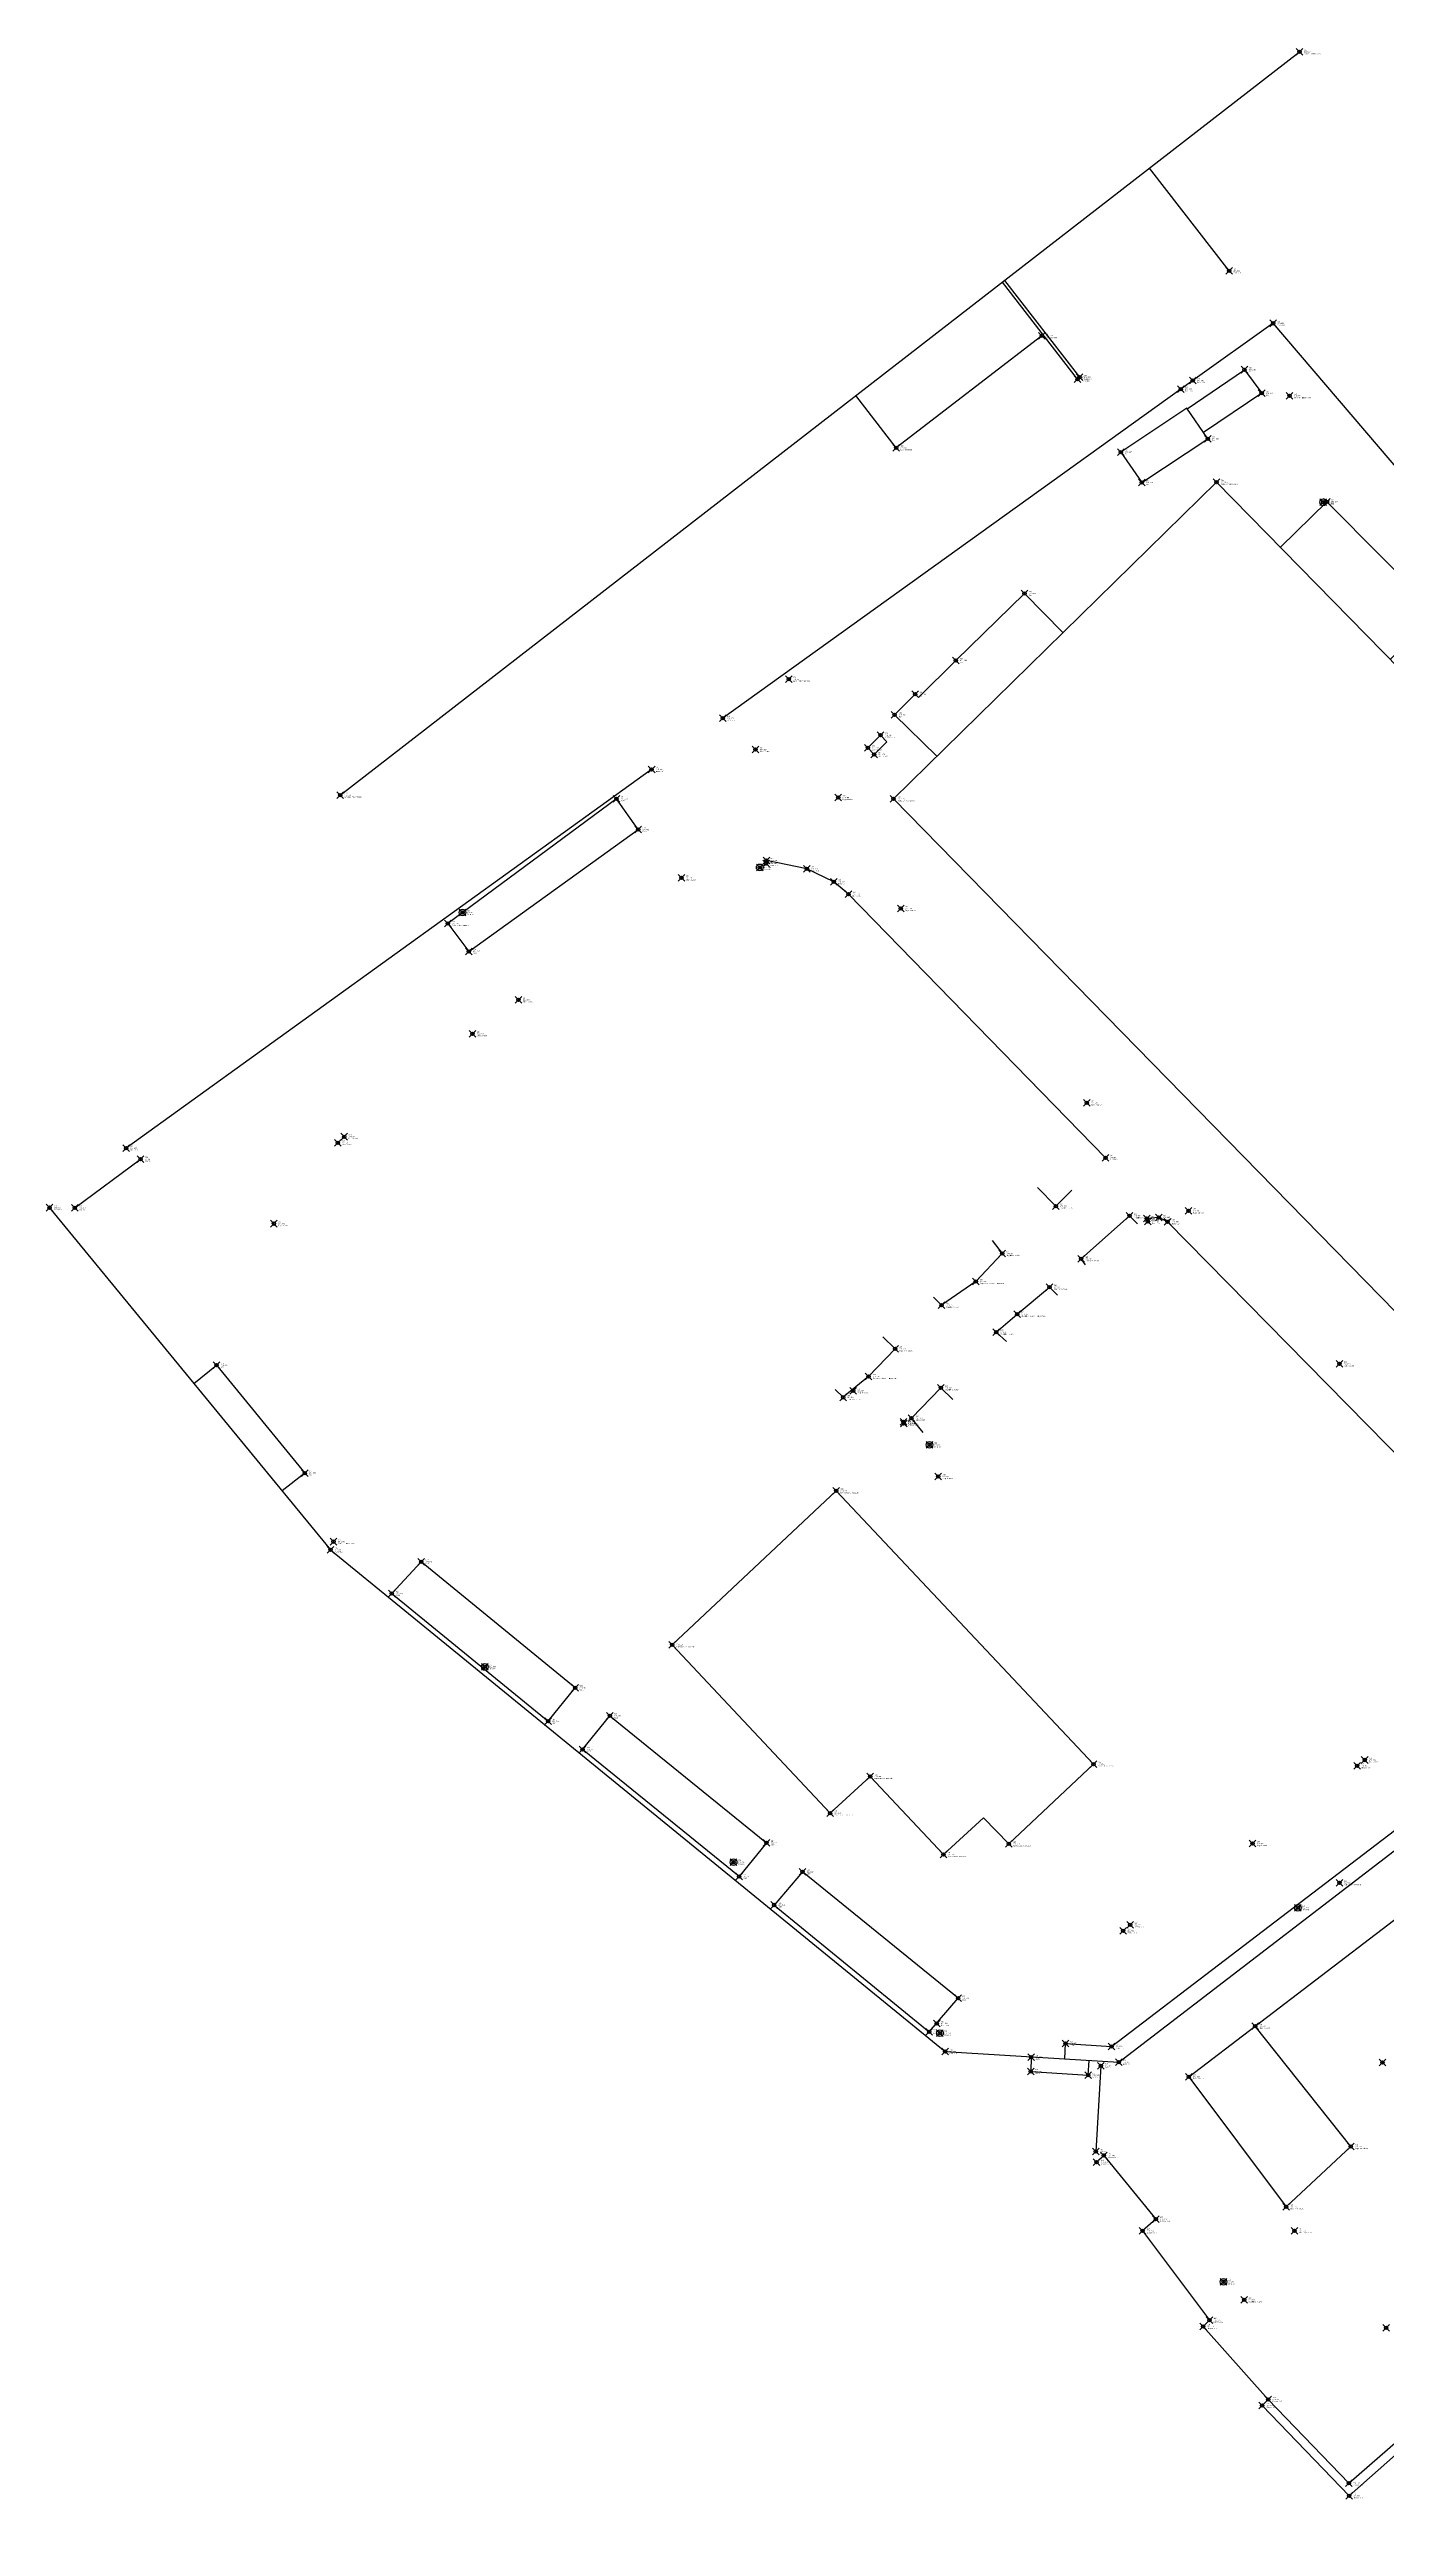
# Model space of a CAD drawing. Extents: x -283400 to 1362241, y -614024 to 292829.
# Drawn here: x 477207 to 597148, y -527657 to -305418 of the extents above; entities that cross this region are included whole.
import ezdxf
from ezdxf.enums import TextEntityAlignment as Align

# ---------------------------------------------------------------- set-up
doc = ezdxf.new("R2010")
doc.units = 0
doc.header["$PDMODE"] = 35
doc.header["$PDSIZE"] = 300
for name, color, linetype in [('pntdesc', 1, 'Continuous'), ('pntelev', 2, 'Continuous'), ('pntno', 3, 'Continuous'), ('WF rilievo 2', 7, 'Continuous')]:
    doc.layers.add(name, color=color, linetype=linetype)
doc.styles.get("Standard").update_dxf_attribs({"font": 'consola.ttf', "height": 500})

# ---------------------------------------------------------------- blocks, each defined once
blk = doc.blocks.new('rilievo 2')
for points, elevation in [([(1120285, -312423), (1107223, -322466), (1103610, -317783)], 2074), ([(1133332, -318964), (1138465, -315451), (1140008, -317570), (1134795, -321099)], 2223), ([(1108910, -344563), (1107080, -346420), (1110858, -350142)], 2380), ([(1126003, -386157), (1102931, -362504), (1101611, -361408), (1099216, -360234), (1095570, -359483), (1095549, -359764)], 2367), ([(1159658, -431583), (1161399, -429798), (1162857, -427594), (1163317, -424477), (1153076, -413765), (1131574, -391913), (1130792, -391510), (1129716, -391608), (1129784, -391872)], 2777), ([(1125196, -476287), (1125837, -475691), (1130523, -481396), (1129329, -482445), (1135315, -490461), (1134755, -491032), (1140601, -497570), (1147833, -505091), (1153161, -500444), (1160822, -507694), (1178626, -487431), (1179174, -487936), (1160978, -508966), (1153073, -501620), (1147852, -506226), (1140047, -498107)], 611)]:
    blk.add_lwpolyline(points, dxfattribs=dict(elevation=elevation))
at = {"elevation": 2452}
blk.add_lwpolyline([(1105233, -349969), (1104679, -349383), (1105822, -348249), (1106376, -348835)], close=True, dxfattribs=at)
for points in [[(1057349, -353633, 3746), (1143403, -286945, 2200)], [(1137091, -306596, 1976), (1129950, -297371, 2442)], [(1116946, -307449, 2675), (1123667, -316136, 2074), (1123492, -316298, 2078), (1116758, -307594, 2679)], [(1031262, -390639, 2226), (1056477, -421341, 1350), (1111611, -466364, 506), (1127180, -467314, 632), (1157422, -444091, 2923), (1181493, -425779, 2955), (1190568, -418811, -59), (1196719, -414107, -59), (1204684, -407847, 2352), (1224263, -391389, 2405), (1184297, -339190, 2479), (1180249, -342346, 2484), (1173124, -332918, 2415), (1164677, -338949, 2607), (1141043, -311293, 1964), (1133825, -316435, 1921), (1132744, -317186, 1947), (1091662, -346727, 3081)], [(1141689, -331391, 2415), (1145867, -327296, 2538), (1155785, -337300, 2714), (1151550, -341451, 2412)], [(1112559, -341533, 2312), (1118731, -335530, 2425), (1122178, -339046, 2410)], [(1112559, -341533, 2312), (1109219, -344872, 2380)], [(1108910, -344563, 2380), (1109219, -344872, 2380)], [(1085281, -351328, 3135), (1038124, -385291, 2280)], [(1033527, -390649, 2205), (1039426, -386288, 2284)], [(1119895, -388815, -271719), (1121552, -390492, 2353), (1122967, -389078, 2353)], [(1124216, -395774, -271719), (1123809, -395234, 2422), (1128159, -391377, 2337), (1128866, -392084, 2337)], [(1115820, -393598, -271719), (1116739, -394762, 2664), (1114363, -397264, 2822), (1111286, -399381, 2956), (1110575, -398669, 1956)], [(1117118, -402653, -271719), (1116196, -401804, 2918), (1118084, -400191, 2864), (1120972, -397775, 2632), (1121679, -398482, 2632)], [(1106030, -402233, -271719), (1107114, -403303, 3009), (1104748, -405780, 3059), (1102461, -407656, 3091), (1101753, -406949, 3091)], [(1044214, -406410, 1776), (1046249, -404779, 3176), (1054157, -414448, 3121), (1052138, -416059, 1501)], [(1109627, -410802, -271719), (1108583, -409525, 3194), (1111236, -406808, 2969), (1112292, -407864, 2969)], [(1122347, -467019, 593), (1122414, -465620, 2846), (1126536, -465889, 2801), (1169477, -433113, 2883), (1168631, -431995, 2286), (1168878, -430863, 2286), (1174435, -426860, 2268)], [(1133462, -468611, 613), (1139419, -464075, 528), (1151323, -454989, 392), (1159257, -448946, 248)], [(1119323, -466870, 670), (1119291, -468140, 626), (1124454, -468486, 610), (1124535, -467152, 611)], [(1125589, -467627, 638), (1125125, -475320, 612)]]:
    blk.add_polyline3d(points)
for points in [[(1127374, -322840, 2268), (1129252, -325583, 2337), (1135168, -321643, 2615), (1133287, -318898, 2239)], [(1200237, -391123, 2397), (1171146, -419552, 2305), (1106971, -353953, 2403), (1135955, -325542, 2416)], [(1124922, -440561, 3147), (1117314, -447716, 3899), (1115061, -445395, 3284), (1111456, -448671, 3075), (1104896, -441680, 3111), (1101292, -444956, 2902), (1087131, -429872, 3165), (1101841, -416047, 3204)]]:
    blk.add_polyline3d(points, close=True)
at = {"color": 1}
for points in [[(1066989, -365137, 3025), (1068873, -367643, 2998), (1084075, -356721, 3048), (1082119, -353948, 3084)], [(1064610, -422402, 2928), (1061965, -425256, 2857), (1075985, -436723, 2824), (1078426, -433719, 2891)], [(1079089, -439246, 2825), (1081540, -436235, 2887), (1095577, -447634, 2852), (1093123, -450643, 2812)], [(1098809, -450243, 2848), (1096267, -453206, 2798), (1110190, -464578, 2781), (1112766, -461566, 2868)]]:
    blk.add_polyline3d(points, close=True, dxfattribs=at)
blk.add_polyline3d([(1133462, -468611, 613), (1142197, -480282, 504), (1147996, -474875, 407), (1139419, -464075, 528)], dxfattribs=at)
for centre in [(1145520, -327348, 2504), (1094974, -360108, 2842), (1068317, -364154, 3008), (1110214, -411918, 3120), (1070314, -431847, 2864), (1092633, -449357, 2779), (1143252, -453466, 2792), (1111145, -464706, 2759), (1136586, -487016, 547)]:
    blk.add_circle(centre, 300, dxfattribs=at)
for p in [(1143403, -286945, 2200), (1137091, -306596, 1976), (1120285, -312423, 2074), (1141043, -311293, 1964), (1138465, -315451, 2223), (1123492, -316298, 2078), (1123667, -316136, 2074), (1132744, -317186, 1947), (1133825, -316435, 1921), (1140008, -317570, 2423), (1142511, -317806, 2316), (1135168, -321643, 2615), (1107223, -322466, 2130), (1127374, -322840, 2268), (1129252, -325583, 2337), (1135955, -325542, 2416), (1145520, -327348, 2504), (1145867, -327296, 2538), (1118731, -335530, 2425), (1112559, -341533, 2312), (1097575, -343224, 2833), (1107080, -346420, 2358), (1108910, -344563, 2380), (1091662, -346727, 3081), (1105822, -348249, 2487), (1094593, -349543, 2910), (1104679, -349383, 2489), (1105233, -349969, 2452), (1085281, -351328, 3135), (1057349, -353633, 3746), (1082119, -353948, 3084), (1102023, -353836, 2581), (1106971, -353953, 2403), (1084075, -356721, 3048), (1095549, -359764, 2823), (1095570, -359483, 2764), (1087949, -361043, 2985), (1094974, -360108, 2842), (1099216, -360234, 2623), (1101611, -361408, 2500), (1068317, -364154, 3008), (1102931, -362504, 2409), (1107627, -363792, 2421), (1066989, -365137, 3025), (1068873, -367643, 2998), (1073329, -372003, 2973), (1069203, -375046, 2964), (1124315, -381227, 2376), (1057705, -384269, 2814), (1038124, -385291, 2280), (1039426, -386288, 2284), (1057118, -384813, 2821), (1126003, -386157, 2367), (1031262, -390639, 2226), (1033527, -390649, 2205), (1121552, -390492, 2353), (1133456, -390921, 2356), (1051388, -392074, 2852), (1128159, -391377, 2337), (1129716, -391608, 2434), (1129784, -391872, 2464), (1130792, -391510, 2295), (1131574, -391913, 2280), (1116739, -394762, 2664), (1123809, -395234, 2422), (1114363, -397264, 2822), (1120972, -397775, 2632), (1111286, -399381, 2956), (1116196, -401804, 2918), (1118084, -400191, 2864), (1107114, -403303, 3009), (1046249, -404779, 3176), (1104748, -405780, 3059), (1146989, -404652, 2241), (1102461, -407656, 3091), (1103364, -407084, 3047), (1111236, -406808, 2969), (1107883, -409852, 3040), (1107912, -410009, 3164), (1108583, -409525, 3194), (1110214, -411918, 3120), (1054157, -414448, 3121), (1110988, -414766, 3116), (1101841, -416047, 3204), (1056477, -421341, 1350), (1056737, -420606, 2852), (1064610, -422402, 2928), (1061965, -425256, 2857), (1087131, -429872, 3165), (1070314, -431847, 2864), (1078426, -433719, 2891), (1075985, -436723, 2824), (1081540, -436235, 2887), (1079089, -439246, 2825), (1104896, -441680, 3111), (1124922, -440561, 3147), (1148563, -440726, 2958), (1149249, -440196, 2996), (1101292, -444956, 2902), (1095577, -447634, 2852), (1111456, -448671, 3075), (1117314, -447716, 3899), (1139191, -447690, 3012), (1092633, -449357, 2779), (1093123, -450643, 2812), (1098809, -450243, 2848), (1096267, -453206, 2798), (1146985, -451222, 2828), (1127579, -455536, 3020), (1128210, -454991, 3017), (1143252, -453466, 2792), (1112766, -461566, 2868), (1110855, -463826, 2742), (1139419, -464075, 528), (1110190, -464578, 2781), (1111145, -464706, 2759), (1111611, -466364, 506), (1122414, -465620, 2846), (1126536, -465889, 2801), (1119291, -468140, 626), (1119323, -466870, 670), (1124454, -468486, 610), (1125589, -467627, 638), (1127180, -467314, 632), (1133462, -468611, 613), (1150841, -467335, 367), (1125125, -475320, 612), (1147996, -474875, 407), (1125196, -476287, 611), (1125837, -475691, 587), (1130523, -481396, 601), (1142197, -480282, 504), (1129329, -482445, 575), (1142947, -482433, 548), (1136586, -487016, 547), (1138445, -488630, 413), (1134755, -491032, 453), (1135315, -490461, 460), (1151166, -491136, 193), (1140601, -497570, 1719), (1140047, -498107, 1759), (1147833, -505091, 1528), (1147852, -506226, 1508)]:
    blk.add_point(p)
at = {"layer": 'pntdesc'}
for s, p in [('Spigolo fabbricato', (1143792, -287112, 2200)), ('Muro CLS', (1137480, -306762, 1976)), ('Box carrelli', (1120674, -312590, 2074)), ('Muro CLS', (1141432, -311459, 1964)), ('Box', (1138854, -315618, 2223)), ('Muro CLS', (1123881, -316465, 2078)), ('Muro CLS', (1124056, -316303, 2074)), ('Muro CLS', (1133133, -317352, 1947)), ('Muro CLS', (1134214, -316602, 1921)), ('Box', (1140397, -317737, 2423)), ('Palo illuminazione', (1142900, -317972, 2316)), ('Box', (1135557, -321809, 2615)), ('Box carrelli', (1107612, -322633, 2130)), ('Box', (1127763, -323007, 2268)), ('Box', (1129641, -325750, 2337)), ('Spigolo fabbricato', (1136344, -325708, 2416)), ('Idrante', (1145909, -327515, 2504)), ('Box', (1146256, -327463, 2538)), ('Box', (1119120, -335696, 2425)), ('Box', (1112948, -341700, 2312)), ('Palo illuminazione', (1097964, -343391, 2833)), ('Box', (1107469, -346587, 2358)), ('Box', (1109299, -344730, 2380)), ('Muro CLS', (1092051, -346894, 3081)), ('Blocco CLS', (1106210, -348416, 2487)), ('Riga bianca', (1094982, -349710, 2910)), ('Blocco CLS', (1105068, -349550, 2489)), ('Blocco CLS', (1105622, -350136, 2452)), ('Muro CLS', (1085670, -351495, 3135)), ('Spigolo fabbricato', (1057738, -353800, 3746)), ('CS13', (1082508, -354115, 3084)), ('Riga bianca', (1102412, -354003, 2581)), ('Spigolo fabbricato', (1107360, -354119, 2403)), ('CS13', (1084464, -356888, 3048)), ('Muro CLS', (1095938, -359931, 2823)), ('Muro CLS', (1095959, -359649, 2764)), ('Riga bianca', (1088338, -361210, 2985)), ('Idrante', (1095363, -360275, 2842)), ('Muro CLS', (1099605, -360401, 2623)), ('Muro CLS', (1101999, -361575, 2500)), ('Idrante', (1068706, -364321, 3008)), ('Muro CLS', (1103320, -362671, 2409)), ('Riga bianca', (1108016, -363959, 2421)), ('Palo illuminazione', (1067378, -365304, 3025)), ('CS13', (1069262, -367809, 2998)), ('Riga bianca', (1073718, -372170, 2973)), ('Riga bianca', (1069592, -375213, 2964)), ('Riga bianca', (1124703, -381394, 2376)), ('Blocco CLS', (1058094, -384435, 2814)), ('Muro CLS', (1038513, -385458, 2280)), ('Sbarra', (1039815, -386454, 2284)), ('Blocco CLS', (1057507, -384980, 2821)), ('Muro CLS', (1126392, -386324, 2367)), ('Muro CLS', (1031651, -390806, 2226)), ('Sbarra', (1033916, -390815, 2205)), ('Ingombro stive', (1121941, -390659, 2353)), ('Riga bianca', (1133845, -391088, 2356)), ('Riga bianca', (1051777, -392241, 2852)), ('Ingombro stive', (1128548, -391544, 2337)), ('Muro CLS', (1130105, -391775, 2434)), ('Muro CLS', (1130173, -392039, 2464)), ('Muro CLS', (1131181, -391677, 2295)), ('Muro CLS', (1131963, -392080, 2280)), ('Ingombro stive', (1117128, -394928, 2664)), ('Ingombro stive', (1124198, -395401, 2422)), ('Ingombro stive - mezzeria', (1114752, -397431, 2822)), ('Ingombro stive', (1111675, -399548, 2956)), ('Ingombro stive', (1121361, -397941, 2632)), ('Ingombro stive', (1116585, -401970, 2918)), ('Ingombro stive - mezzeria', (1118473, -400358, 2864)), ('Ingombro stive', (1107503, -403470, 3009)), ('Box', (1046638, -404946, 3176)), ('Ingombro stive - mezzeria', (1105137, -405947, 3059)), ('Riga bianca', (1147377, -404819, 2241)), ('Ingombro stive', (1102850, -407823, 3091)), ('Riga bianca', (1103753, -407251, 3047)), ('Ingombro stive', (1111625, -406975, 2969)), ('Riga bianca', (1108272, -410019, 3040)), ('Blocco CLS', (1108301, -410176, 3164)), ('Blocco CLS', (1108972, -409692, 3194)), ('Idrante', (1110603, -412085, 3120)), ('Box', (1054546, -414614, 3121)), ('Riga bianca', (1111377, -414932, 3116)), ('Baraccatura acciaio', (1102230, -416214, 3204)), ('Muro CLS', (1056866, -421508, 1350)), ('Palo illuminazione', (1057126, -420772, 2852)), ('CS01', (1064999, -422569, 2928)), ('CS01', (1062354, -425422, 2857)), ('Baraccatura acciaio', (1087520, -430038, 3165)), ('Idrante', (1070703, -432014, 2864)), ('CS01', (1078815, -433886, 2891)), ('CS01', (1076374, -436890, 2824)), ('CS02', (1081928, -436401, 2887)), ('CS02', (1079478, -439412, 2825)), ('Baraccatura acciaio', (1105285, -441847, 3111)), ('Baraccatura acciaio', (1125311, -440728, 3147)), ('Blocco CLS', (1148952, -440893, 2958)), ('Blocco CLS', (1149638, -440363, 2996)), ('Baraccatura acciaio', (1101681, -445123, 2902)), ('CS02', (1095966, -447801, 2852)), ('Baraccatura acciaio', (1111845, -448838, 3075)), ('Baraccatura acciaio', (1117703, -447883, 3899)), ('Riga bianca', (1139580, -447857, 3012)), ('Idrante', (1093022, -449524, 2779)), ('CS02', (1093512, -450810, 2812)), ('CS03', (1099198, -450410, 2848)), ('CS03', (1096656, -453373, 2798)), ('Palo illuminazione', (1147374, -451388, 2828)), ('Blocco CLS', (1128599, -455158, 3017)), ('Idrante', (1143641, -453633, 2792)), ('Blocco CLS', (1127968, -455703, 3020)), ('CS03', (1113155, -461732, 2868)), ('Marciapiede', (1111244, -463993, 2742)), ('Riga bianca', (1139808, -464241, 528)), ('CS03', (1110579, -464744, 2781)), ('Idrante', (1111534, -464872, 2759)), ('Muro CLS', (1112000, -466530, 506)), ('Pedonale', (1122803, -465787, 2846)), ('Pedonale', (1126925, -466056, 2801)), ('Scala', (1119680, -468307, 626)), ('Scala', (1119712, -467037, 670)), ('Scala', (1124842, -468652, 610)), ('Sbarra', (1125978, -467793, 638)), ('Muro CLS', (1127569, -467481, 632)), ('Riga bianca', (1133851, -468777, 613)), ('Sbarra', (1125514, -475487, 612)), ('Ingombro stive', (1148385, -475042, 407)), ('Blocco CLS', (1125585, -476454, 611)), ('Blocco CLS', (1126226, -475857, 587)), ('Blocco CLS', (1130912, -481562, 601)), ('Ingombro stive', (1142586, -480449, 504)), ('Blocco CLS', (1129718, -482612, 575)), ('Ingombro stive', (1143336, -482599, 548)), ('Idrante', (1136975, -487182, 547)), ('Ingombro stive', (1138834, -488796, 413)), ('Blocco CLS', (1135144, -491198, 453)), ('Blocco CLS', (1135704, -490628, 460)), ('Blocco CLS', (1140989, -497737, 1719)), ('Blocco CLS', (1140436, -498273, 1759)), ('Blocco CLS', (1148222, -505257, 1528)), ('Blocco CLS', (1148241, -506393, 1508))]:
    blk.add_text(s, height=100, dxfattribs=at).set_placement(p, align=Align.MIDDLE_LEFT)
at = {"layer": 'pntelev'}
for s, p in [('273.919', (1143792, -286945, 2200)), ('273.696', (1137480, -306596, 1976)), ('273.793', (1120674, -312423, 2074)), ('273.684', (1141432, -311293, 1964)), ('273.942', (1138854, -315451, 2223)), ('273.798', (1123881, -316298, 2078)), ('273.793', (1124056, -316136, 2074)), ('273.667', (1133133, -317186, 1947)), ('273.641', (1134214, -316435, 1921)), ('274.143', (1140397, -317570, 2423)), ('274.035', (1142900, -317806, 2316)), ('274.335', (1135557, -321643, 2615)), ('273.850', (1107612, -322466, 2130)), ('273.987', (1127763, -322840, 2268)), ('274.056', (1129641, -325583, 2337)), ('274.136', (1136344, -325542, 2416)), ('274.224', (1145909, -327348, 2504)), ('274.257', (1146256, -327296, 2538)), ('274.144', (1119120, -335530, 2425)), ('274.032', (1112948, -341533, 2312)), ('274.552', (1097964, -343224, 2833)), ('274.800', (1092051, -346727, 3081)), ('274.078', (1107469, -346420, 2358)), ('274.100', (1109299, -344563, 2380)), ('274.206', (1106210, -348249, 2487)), ('274.629', (1094982, -349543, 2910)), ('274.209', (1105068, -349383, 2489)), ('274.172', (1105622, -349969, 2452)), ('274.855', (1085670, -351328, 3135)), ('275.465', (1057738, -353633, 3746)), ('274.803', (1082508, -353948, 3084)), ('274.300', (1102412, -353836, 2581)), ('274.123', (1107360, -353953, 2403)), ('274.768', (1084464, -356721, 3048)), ('274.543', (1095938, -359764, 2823)), ('274.484', (1095959, -359483, 2764)), ('274.704', (1088338, -361043, 2985)), ('274.561', (1095363, -360108, 2842)), ('274.343', (1099605, -360234, 2623)), ('274.220', (1101999, -361408, 2500)), ('274.727', (1068706, -364154, 3008)), ('274.128', (1103320, -362504, 2409)), ('274.140', (1108016, -363792, 2421)), ('274.744', (1067378, -365137, 3025)), ('274.717', (1069262, -367643, 2998)), ('274.693', (1073718, -372003, 2973)), ('274.684', (1069592, -375046, 2964)), ('274.095', (1124703, -381227, 2376)), ('274.534', (1058094, -384269, 2814)), ('273.999', (1038513, -385291, 2280)), ('274.003', (1039815, -386288, 2284)), ('274.541', (1057507, -384813, 2821)), ('274.086', (1126392, -386157, 2367)), ('273.946', (1031651, -390639, 2226)), ('273.924', (1033916, -390649, 2205)), ('274.073', (1121941, -390492, 2353)), ('274.075', (1133845, -390921, 2356)), ('274.572', (1051777, -392074, 2852)), ('274.056', (1128548, -391377, 2337)), ('274.154', (1130105, -391608, 2434)), ('274.183', (1130173, -391872, 2464)), ('274.015', (1131181, -391510, 2295)), ('274.000', (1131963, -391913, 2280)), ('274.383', (1117128, -394762, 2664)), ('274.141', (1124198, -395234, 2422)), ('274.541', (1114752, -397264, 2822)), ('274.351', (1121361, -397775, 2632)), ('274.675', (1111675, -399381, 2956)), ('274.637', (1116585, -401804, 2918)), ('274.584', (1118473, -400191, 2864)), ('274.729', (1107503, -403303, 3009)), ('274.896', (1046638, -404779, 3176)), ('274.779', (1105137, -405780, 3059)), ('273.960', (1147377, -404652, 2241)), ('274.811', (1102850, -407656, 3091)), ('274.767', (1103753, -407084, 3047)), ('274.689', (1111625, -406808, 2969)), ('274.760', (1108272, -409852, 3040)), ('274.884', (1108301, -410009, 3164)), ('274.913', (1108972, -409525, 3194)), ('274.840', (1110603, -411918, 3120)), ('274.840', (1054546, -414448, 3121)), ('274.835', (1111377, -414766, 3116)), ('274.924', (1102230, -416047, 3204)), ('273.070', (1056866, -421341, 1350)), ('274.572', (1057126, -420606, 2852)), ('274.648', (1064999, -422402, 2928)), ('274.576', (1062354, -425256, 2857)), ('274.885', (1087520, -429872, 3165)), ('274.583', (1070703, -431847, 2864)), ('274.610', (1078815, -433719, 2891)), ('274.544', (1076374, -436723, 2824)), ('274.606', (1081928, -436235, 2887)), ('274.544', (1079478, -439246, 2825)), ('274.831', (1105285, -441680, 3111)), ('274.866', (1125311, -440561, 3147)), ('274.677', (1148952, -440726, 2958)), ('274.715', (1149638, -440196, 2996)), ('274.622', (1101681, -444956, 2902)), ('274.571', (1095966, -447634, 2852)), ('274.794', (1111845, -448671, 3075)), ('275.618', (1117703, -447716, 3899)), ('274.732', (1139580, -447690, 3012)), ('274.499', (1093022, -449357, 2779)), ('274.531', (1093512, -450643, 2812)), ('274.567', (1099198, -450243, 2848)), ('274.518', (1096656, -453206, 2798)), ('274.547', (1147374, -451222, 2828)), ('274.739', (1127968, -455536, 3020)), ('274.737', (1128599, -454991, 3017)), ('274.512', (1143641, -453466, 2792)), ('274.588', (1113155, -461566, 2868)), ('274.461', (1111244, -463826, 2742)), ('272.247', (1139808, -464075, 528)), ('274.501', (1110579, -464578, 2781)), ('274.478', (1111534, -464706, 2759)), ('272.225', (1112000, -466364, 506)), ('274.565', (1122803, -465620, 2846)), ('274.521', (1126925, -465889, 2801)), ('272.346', (1119680, -468140, 626)), ('272.390', (1119712, -466870, 670)), ('272.329', (1124842, -468486, 610)), ('272.357', (1125978, -467627, 638)), ('272.352', (1127569, -467314, 632)), ('272.333', (1133851, -468611, 613)), ('272.331', (1125514, -475320, 612)), ('272.126', (1148385, -474875, 407)), ('272.331', (1125585, -476287, 611)), ('272.306', (1126226, -475691, 587)), ('272.320', (1130912, -481396, 601)), ('272.223', (1142586, -480282, 504)), ('272.294', (1129718, -482445, 575)), ('272.268', (1143336, -482433, 548)), ('272.266', (1136975, -487016, 547)), ('272.132', (1138834, -488630, 413)), ('272.173', (1135144, -491032, 453)), ('272.179', (1135704, -490461, 460)), ('273.438', (1140989, -497570, 1719)), ('273.478', (1140436, -498107, 1759)), ('273.247', (1148222, -505091, 1528)), ('273.228', (1148241, -506226, 1508))]:
    blk.add_text(s, height=100, dxfattribs=at).set_placement(p, align=Align.MIDDLE_LEFT)
at = {"layer": 'pntno'}
for s, p in [('435', (1143792, -286778, 2200)), ('434', (1137480, -306429, 1976)), ('391', (1141432, -311126, 1964)), ('431', (1120674, -312256, 2074)), ('388', (1138854, -315284, 2223)), ('432', (1123881, -316131, 2078)), ('433', (1124056, -315969, 2074)), ('389', (1133133, -317019, 1947)), ('390', (1134214, -316269, 1921)), ('387', (1140397, -317403, 2423)), ('394', (1142900, -317639, 2316)), ('386', (1135557, -321476, 2615)), ('430', (1107612, -322299, 2130)), ('384', (1127763, -322673, 2268)), ('385', (1129641, -325416, 2337)), ('392', (1136344, -325375, 2416)), ('395', (1145909, -327181, 2504)), ('393', (1146256, -327129, 2538)), ('383', (1119120, -335363, 2425)), ('382', (1112948, -341366, 2312)), ('374', (1097964, -343057, 2833)), ('381', (1109299, -344396, 2380)), ('372', (1092051, -346560, 3081)), ('380', (1107469, -346253, 2358)), ('379', (1106210, -348082, 2487)), ('371', (1085670, -351161, 3135)), ('373', (1094982, -349376, 2910)), ('378', (1105068, -349216, 2489)), ('377', (1105622, -349802, 2452)), ('440', (1057738, -353466, 3746)), ('519', (1082508, -353782, 3084)), ('375', (1102412, -353669, 2581)), ('376', (1107360, -353786, 2403)), ('520', (1084464, -356555, 3048)), ('369', (1095363, -359942, 2842)), ('368', (1095938, -359597, 2823)), ('367', (1095959, -359316, 2764)), ('366', (1099605, -360067, 2623)), ('370', (1088338, -360876, 2985)), ('365', (1101999, -361241, 2500)), ('337', (1068706, -363987, 3008)), ('364', (1103320, -362338, 2409)), ('363', (1108016, -363625, 2421)), ('336', (1067378, -364970, 3025)), ('521', (1069262, -367476, 2998)), ('339', (1073718, -371837, 2973)), ('338', (1069592, -374879, 2964)), ('362', (1124703, -381060, 2376)), ('334', (1058094, -384102, 2814)), ('330', (1038513, -385124, 2280)), ('332', (1039815, -386121, 2284)), ('333', (1057507, -384647, 2821)), ('361', (1126392, -385990, 2367)), ('329', (1031651, -390472, 2226)), ('331', (1033916, -390482, 2205)), ('831', (1121941, -390325, 2353)), ('356', (1133845, -390754, 2356)), ('335', (1051777, -391907, 2852)), ('830', (1128548, -391210, 2337)), ('359', (1130105, -391441, 2434)), ('360', (1130173, -391705, 2464)), ('358', (1131181, -391343, 2295)), ('357', (1131963, -391747, 2280)), ('832', (1117128, -394595, 2664)), ('829', (1124198, -395068, 2422)), ('833', (1114752, -397097, 2822)), ('828', (1121361, -397608, 2632)), ('834', (1111675, -399214, 2956)), ('827', (1118473, -400024, 2864)), ('826', (1116585, -401637, 2918)), ('835', (1107503, -403136, 3009)), ('355', (1147377, -404485, 2241)), ('328', (1046638, -404612, 3176)), ('836', (1105137, -405613, 3059)), ('825', (1111625, -406642, 2969)), ('837', (1102850, -407489, 3091)), ('341', (1103753, -406917, 3047)), ('342', (1108272, -409685, 3040)), ('823', (1108301, -409842, 3164)), ('824', (1108972, -409358, 3194)), ('344', (1110603, -411751, 3120)), ('327', (1054546, -414281, 3121)), ('343', (1111377, -414599, 3116)), ('340', (1102230, -415880, 3204)), ('441', (1056866, -421175, 1350)), ('326', (1057126, -420439, 2852)), ('522', (1064999, -422236, 2928)), ('523', (1062354, -425089, 2857)), ('322', (1087520, -429705, 3165)), ('325', (1070703, -431681, 2864)), ('524', (1078815, -433552, 2891)), ('525', (1076374, -436557, 2824)), ('527', (1081928, -436068, 2887)), ('526', (1079478, -439079, 2825)), ('348', (1149638, -440029, 2996)), ('320', (1105285, -441513, 3111)), ('345', (1125311, -440394, 3147)), ('347', (1148952, -440559, 2958)), ('321', (1101681, -444790, 2902)), ('528', (1095966, -447468, 2852)), ('319', (1111845, -448504, 3075)), ('318', (1117703, -447549, 3899)), ('346', (1139580, -447523, 3012)), ('324', (1093022, -449191, 2779)), ('529', (1093512, -450477, 2812)), ('531', (1099198, -450076, 2848)), ('312', (1147374, -451055, 2828)), ('530', (1096656, -453039, 2798)), ('313', (1143641, -453300, 2792)), ('316', (1127968, -455369, 3020)), ('317', (1128599, -454825, 3017)), ('532', (1113155, -461399, 2868)), ('533', (1110579, -464411, 2781)), ('534', (1111244, -463660, 2742)), ('536', (1139808, -463908, 528)), ('323', (1111534, -464539, 2759)), ('268', (1112000, -466197, 506)), ('269', (1119712, -466704, 670)), ('315', (1122803, -465453, 2846)), ('314', (1126925, -465723, 2801)), ('270', (1119680, -467973, 626)), ('271', (1124842, -468319, 610)), ('104', (1125978, -467460, 638)), ('272', (1127569, -467147, 632)), ('535', (1133851, -468444, 613)), ('103', (1125514, -475153, 612)), ('105', (1126226, -475524, 587)), ('539', (1148385, -474709, 407)), ('102', (1125585, -476120, 611)), ('107', (1129718, -482278, 575)), ('106', (1130912, -481229, 601)), ('540', (1142586, -480115, 504)), ('116', (1143336, -482266, 548)), ('110', (1136975, -486849, 547)), ('115', (1138834, -488463, 413)), ('109', (1135144, -490865, 453)), ('108', (1135704, -490295, 460)), ('114', (1140989, -497404, 1719)), ('113', (1140436, -497940, 1759)), ('111', (1148222, -504924, 1528)), ('112', (1148241, -506059, 1508))]:
    blk.add_text(s, height=100, dxfattribs=at).set_placement(p, align=Align.MIDDLE_LEFT)

msp = doc.modelspace()

# ---------------------------------------------------------------- block references
at = {"layer": 'WF rilievo 2'}
msp.add_blockref('rilievo 2', (-554055, -18691, -272), dxfattribs=at)

doc.saveas('drawing.dxf')
